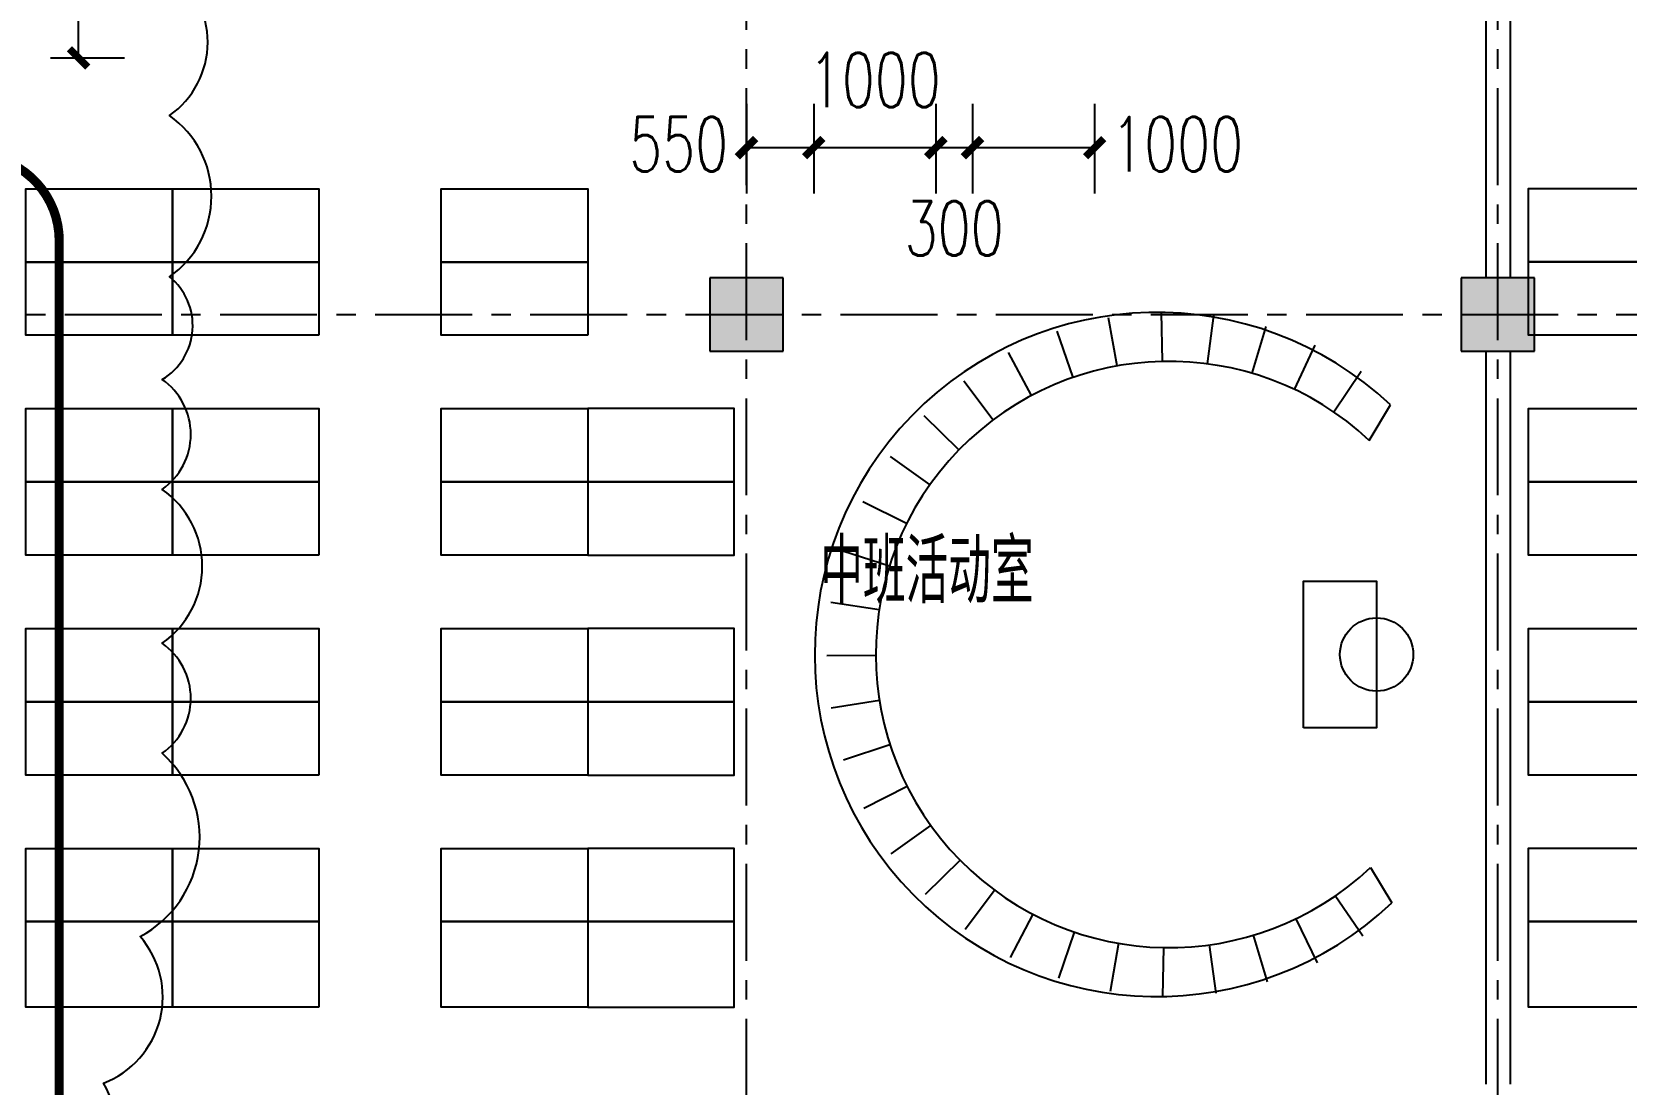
# Model space of a CAD drawing. Header units: millimetres. Extents: x -1048436 to -185795, y -983427 to 400387.
# Drawn here: x -716763 to -703713, y -356294 to -347680 of the extents above; entities that cross this region are included whole.
import ezdxf

# ---------------------------------------------------------------- set-up
doc = ezdxf.new("R2010")
doc.units = ezdxf.units.MM
doc.header["$LTSCALE"] = 500
doc.linetypes.add('DASH', pattern=[0.35, 0.25, -0.1])
doc.linetypes.add('一层轴网$0$CENTER', pattern=[50.8, 31.75, -6.35, 6.35, -6.35])
for name, color, linetype in [('COLUMN', 254, 'Continuous'), ('PUB_DIM', 3, 'Continuous'), ('PUB_HATCH', 8, 'Continuous'), ('一层轴网$0$建-轴线', 1, '一层轴网$0$CENTER'), ('建-墙', 254, 'Continuous'), ('建-家具', 8, 'Continuous'), ('建-文字', 4, 'Continuous'), ('建-符号-箭头', 13, 'Continuous')]:
    doc.layers.add(name, color=color, linetype=linetype)
doc.layers.add('建-非打-01', color=6, linetype='Continuous', plot=False)
doc.styles.add('_TCH_DIM_T3', font='SIMPLEX', dxfattribs={"width": 0.705882, "bigfont": 'GBCBIG'})
doc.styles.add('XD2008', font='xd-hzs.shx', dxfattribs={"width": 0.7, "bigfont": 'xd-hztxt.shx'})
doc.dimstyles.new('_TCH_ARCH&&150', dxfattribs={"dimtxt": 446.25, "dimasz": 150, "dimexe": 375, "dimexo": 450, "dimgap": 150, "dimtad": 1, "dimdec": 0, "dimzin": 0, "dimdsep": 46, "dimtxsty": '_TCH_DIM_T3', "dimblk": 'ARCHTICK', "dimcen": 0.09, "dimclrt": 7, "dimazin": 2, "dimtfac": 1, "dimtdec": 0, "dimtix": 1, "dimtmove": 2, "dimatfit": 3, "dimldrblk": 'ARCHTICK', "dimfxl": 1, "dimtolj": 1, "dimtzin": 0, "dimarcsym": 0})

# ---------------------------------------------------------------- blocks, each defined once
blk = doc.blocks.new('tjytk')
at = {"layer": '建-家具'}
for p, q in [((22707351, -4836232), (22707280, -4835838)), ((22707711, -4835794), (22707720, -4836194)), ((22708092, -4836214), (22708144, -4835818)), ((22706991, -4836326), (22706860, -4835948)), ((22708568, -4835908), (22708455, -4836292)), ((22708803, -4836424), (22708974, -4836063)), ((22706650, -4836474), (22706462, -4836121)), ((22706096, -4836353), (22706336, -4836673)), ((22709350, -4836278), (22709125, -4836609)), ((22709416, -4836841), (22709589, -4836549)), ((22706057, -4836919), (22705771, -4836639)), ((22705493, -4836973), (22705819, -4837204)), ((22705628, -4837523), (22705270, -4837345)), ((22705107, -4837746), (22705488, -4837867)), ((22705404, -4838229), (22705008, -4838169)), ((22704976, -4838601), (22705376, -4838600)), ((22705406, -4838971), (22705011, -4839034)), ((22705112, -4839455), (22705492, -4839332)), ((22705634, -4839676), (22705277, -4839856)), ((22705502, -4840227), (22705827, -4839994)), ((22706066, -4840278), (22705781, -4840559)), ((22709425, -4840337), (22709600, -4840628)), ((22706109, -4840843), (22706347, -4840522)), ((22709363, -4840900), (22709136, -4840571)), ((22706662, -4840719), (22706476, -4841074)), ((22708814, -4840757), (22708988, -4841118)), ((22706875, -4841245), (22707003, -4840866)), ((22708583, -4841275), (22708468, -4840892)), ((22707364, -4840958), (22707295, -4841352)), ((22707727, -4841393), (22707734, -4840993)), ((22708105, -4840971), (22708159, -4841367))]:
    blk.add_line(p, q, dxfattribs=at)
at = {"layer": '建-家具', "elevation": 0}
blk.add_lwpolyline([(22708876, -4839194), (22708876, -4837994), (22709476, -4837994), (22709476, -4839194)], close=True, dxfattribs=at)
at = {"layer": '建-家具'}
blk.add_circle((22709476, -4838594), 300, dxfattribs=at)
for centre, radius in [((22707676, -4838594), 2800), ((22707776, -4838594), 2400)]:
    blk.add_arc(centre, radius, 46.9055, 313.4094, dxfattribs=at)
blk = doc.blocks.new('A$C3D0C7A98')
at = {"layer": '建-家具'}
for points in [[(-5000, 6730), (-6200, 6730), (-6200, 7330), (-5000, 7330)], [(-3800, 6730), (-5000, 6730), (-5000, 7330), (-3800, 7330)], [(-5000, 6130), (-6200, 6130), (-6200, 6730), (-5000, 6730)], [(-3800, 6130), (-5000, 6130), (-5000, 6730), (-3800, 6730)], [(-5000, 4930), (-6200, 4930), (-6200, 5530), (-5000, 5530)], [(-3800, 4930), (-5000, 4930), (-5000, 5530), (-3800, 5530)], [(-5000, 4330), (-6200, 4330), (-6200, 4930), (-5000, 4930)], [(-3800, 4330), (-5000, 4330), (-5000, 4930), (-3800, 4930)], [(-5000, 3130), (-6200, 3130), (-6200, 3730), (-5000, 3730)], [(-3800, 3130), (-5000, 3130), (-5000, 3730), (-3800, 3730)], [(-5000, 2530), (-6200, 2530), (-6200, 3130), (-5000, 3130)], [(-3800, 2530), (-5000, 2530), (-5000, 3130), (-3800, 3130)], [(-5000, 1330), (-6200, 1330), (-6200, 1930), (-5000, 1930)], [(-3800, 1330), (-5000, 1330), (-5000, 1930), (-3800, 1930)], [(-5000, 630), (-6200, 630), (-6200, 1330), (-5000, 1330)], [(-3800, 630), (-5000, 630), (-5000, 1330), (-3800, 1330)]]:
    blk.add_lwpolyline(points, close=True, dxfattribs=at)
at = {"layer": '建-家具', "elevation": 0}
for points in [[(-1600, 6730), (-2800, 6730), (-2800, 7330), (-1600, 7330)], [(-1600, 6130), (-2800, 6130), (-2800, 6730), (-1600, 6730)], [(-1600, 4930), (-2800, 4930), (-2800, 5530), (-1600, 5530)], [(-1600, 4930), (-400, 4930), (-400, 5530), (-1600, 5530)], [(-1600, 4330), (-2800, 4330), (-2800, 4930), (-1600, 4930)], [(-1600, 4330), (-400, 4330), (-400, 4930), (-1600, 4930)], [(-1600, 3130), (-2800, 3130), (-2800, 3730), (-1600, 3730)], [(-1600, 3130), (-400, 3130), (-400, 3730), (-1600, 3730)], [(-1600, 2530), (-2800, 2530), (-2800, 3130), (-1600, 3130)], [(-1600, 2530), (-400, 2530), (-400, 3130), (-1600, 3130)], [(-1600, 1330), (-2800, 1330), (-2800, 1930), (-1600, 1930)], [(-1600, 1330), (-400, 1330), (-400, 1930), (-1600, 1930)], [(-1600, 630), (-2800, 630), (-2800, 1330), (-1600, 1330)], [(-1600, 630), (-400, 630), (-400, 1330), (-1600, 1330)]]:
    blk.add_lwpolyline(points, close=True, dxfattribs=at)
at = {"layer": '建-家具', "linetype": 'Continuous', "extrusion": (0, 0, -1), "xscale": -1, "zscale": -1}
blk.add_blockref('tjytk', (22704618, 4842111), dxfattribs=at)
blk = doc.blocks.new('一层轴网')
at = {"layer": '一层轴网$0$建-轴线', "ltscale": 0.05}
blk.add_line((-2500, 6600), (77110, 6600), dxfattribs=at)
for points in [[(42450, -2500), (42450, 29500)], [(48600, -2500), (48600, 29500)]]:
    blk.add_lwpolyline(points, dxfattribs=at)
blk = doc.blocks.new('_ArchTick')
at = {"color": 0, "linetype": 'ByBlock', "const_width": 0.4}
blk.add_lwpolyline([(-0.5, -0.5), (0.5, 0.5)], dxfattribs=at)
blk = doc.blocks.new('*D2992')
at = {"layer": 'Defpoints', "color": 0, "transparency": 16777216}
for p in [(-105242, 46525), (-104561, 46525), (-105242, 44125)]:
    blk.add_point(p, dxfattribs=at)
at = {"layer": 'PUB_DIM', "color": 0, "lineweight": -2, "transparency": 16777216}
for p, q in [((-104792, 46525), (-104186, 46525)), ((-104561, 44125), (-104561, 46525)), ((-104792, 44125), (-104186, 44125))]:
    blk.add_line(p, q, dxfattribs=at)
at = {"layer": 'PUB_DIM', "color": 0, "lineweight": -2, "transparency": 16777216, "xscale": 150, "yscale": 150, "zscale": 150}
for p, rotation in [((-104561, 46525), 90), ((-104561, 44125), 270)]:
    blk.add_blockref('_ArchTick', p, dxfattribs=dict(at, rotation=rotation))
at = {"layer": 'PUB_DIM', "color": 7, "transparency": 16777216, "insert": (-104934, 45325), "char_height": 446.2, "attachment_point": 5, "rotation": 90, "style": '_TCH_DIM_T3'}
blk.add_mtext('\\A1;2400', dxfattribs=at)
blk = doc.blocks.new('*D1562')
at = {"layer": 'Defpoints', "color": 0, "transparency": 16777216}
for p in [(-709063, -347819), (-708063, -347819), (-708063, -348628)]:
    blk.add_point(p, dxfattribs=at)
at = {"layer": 'PUB_DIM', "color": 0, "lineweight": -2, "transparency": 16777216}
for p, q in [((-709063, -348269), (-709063, -349003)), ((-708063, -348269), (-708063, -349003)), ((-709063, -348628), (-708063, -348628))]:
    blk.add_line(p, q, dxfattribs=at)
at = {"layer": 'PUB_DIM', "color": 0, "lineweight": -2, "transparency": 16777216, "xscale": 150, "yscale": 150, "zscale": 150, "rotation": 180}
blk.add_blockref('_ArchTick', (-709063, -348628), dxfattribs=at)
at = {"layer": 'PUB_DIM', "color": 0, "lineweight": -2, "transparency": 16777216, "xscale": 150, "yscale": 150, "zscale": 150}
blk.add_blockref('_ArchTick', (-708063, -348628), dxfattribs=at)
at = {"layer": 'PUB_DIM', "color": 7, "transparency": 16777216, "insert": (-707388, -348599), "char_height": 446.2, "attachment_point": 5, "style": '_TCH_DIM_T3'}
blk.add_mtext('\\A1;1000', dxfattribs=at)
blk = doc.blocks.new('*D1563')
at = {"layer": 'Defpoints', "color": 0, "transparency": 16777216}
for p in [(-709363, -347819), (-709063, -347819), (-709063, -348628)]:
    blk.add_point(p, dxfattribs=at)
at = {"layer": 'PUB_DIM', "color": 0, "lineweight": -2, "transparency": 16777216}
for p, q in [((-709363, -348269), (-709363, -349003)), ((-709063, -348269), (-709063, -349003)), ((-709363, -348628), (-709063, -348628))]:
    blk.add_line(p, q, dxfattribs=at)
at = {"layer": 'PUB_DIM', "color": 0, "lineweight": -2, "transparency": 16777216, "xscale": 150, "yscale": 150, "zscale": 150, "rotation": 180}
blk.add_blockref('_ArchTick', (-709363, -348628), dxfattribs=at)
at = {"layer": 'PUB_DIM', "color": 0, "lineweight": -2, "transparency": 16777216, "xscale": 150, "yscale": 150, "zscale": 150}
blk.add_blockref('_ArchTick', (-709063, -348628), dxfattribs=at)
at = {"layer": 'PUB_DIM', "color": 7, "transparency": 16777216, "insert": (-709213, -349289), "char_height": 446.2, "attachment_point": 5, "style": '_TCH_DIM_T3'}
blk.add_mtext('\\A1;300', dxfattribs=at)
blk = doc.blocks.new('*D1564')
at = {"layer": 'Defpoints', "color": 0, "transparency": 16777216}
for p in [(-710363, -347819), (-709363, -347819), (-709363, -348628)]:
    blk.add_point(p, dxfattribs=at)
at = {"layer": 'PUB_DIM', "color": 0, "lineweight": -2, "transparency": 16777216}
for p, q in [((-710363, -348269), (-710363, -349003)), ((-709363, -348269), (-709363, -349003)), ((-710363, -348628), (-709363, -348628))]:
    blk.add_line(p, q, dxfattribs=at)
at = {"layer": 'PUB_DIM', "color": 0, "lineweight": -2, "transparency": 16777216, "xscale": 150, "yscale": 150, "zscale": 150, "rotation": 180}
blk.add_blockref('_ArchTick', (-710363, -348628), dxfattribs=at)
at = {"layer": 'PUB_DIM', "color": 0, "lineweight": -2, "transparency": 16777216, "xscale": 150, "yscale": 150, "zscale": 150}
blk.add_blockref('_ArchTick', (-709363, -348628), dxfattribs=at)
at = {"layer": 'PUB_DIM', "color": 7, "transparency": 16777216, "insert": (-709863, -348074), "char_height": 446.2, "attachment_point": 5, "style": '_TCH_DIM_T3'}
blk.add_mtext('\\A1;1000', dxfattribs=at)
blk = doc.blocks.new('*D1565')
at = {"layer": 'Defpoints', "color": 0, "transparency": 16777216}
for p in [(-710913, -347819), (-710363, -347819), (-710363, -348628)]:
    blk.add_point(p, dxfattribs=at)
at = {"layer": 'PUB_DIM', "color": 0, "lineweight": -2, "transparency": 16777216}
for p, q in [((-710913, -348269), (-710913, -349003)), ((-710363, -348269), (-710363, -349003)), ((-710913, -348628), (-710363, -348628))]:
    blk.add_line(p, q, dxfattribs=at)
at = {"layer": 'PUB_DIM', "color": 0, "lineweight": -2, "transparency": 16777216, "xscale": 150, "yscale": 150, "zscale": 150, "rotation": 180}
blk.add_blockref('_ArchTick', (-710913, -348628), dxfattribs=at)
at = {"layer": 'PUB_DIM', "color": 0, "lineweight": -2, "transparency": 16777216, "xscale": 150, "yscale": 150, "zscale": 150}
blk.add_blockref('_ArchTick', (-710363, -348628), dxfattribs=at)
at = {"layer": 'PUB_DIM', "color": 7, "transparency": 16777216, "insert": (-711468, -348599), "char_height": 446.2, "attachment_point": 5, "style": '_TCH_DIM_T3'}
blk.add_mtext('\\A1;550', dxfattribs=at)
blk = doc.blocks.new('A$C20CF2A72')
at = {"layer": 'PUB_DIM'}
dim = blk.add_aligned_dim(p1=(-105241.8, 44124.5), p2=(-105241.8, 46524.5), distance=-680.7, dimstyle='_TCH_ARCH&&150', dxfattribs=at)
dim.commit()
dim.dimension.update_dxf_attribs({"geometry": '*D2992', "text_midpoint": (-104934.2, 45324.5)})

msp = doc.modelspace()

# ---------------------------------------------------------------- hatches: boundary and pattern name
at = {"layer": 'PUB_HATCH'}
for points in [[(-711212.7, -349694), (-711212.7, -350294), (-710612.7, -350294), (-710612.7, -349694)], [(-705062.7, -349694), (-705062.7, -350294), (-704462.7, -350294), (-704462.7, -349694)]]:
    msp.add_hatch(color=256, dxfattribs=at).paths.add_polyline_path(points)

# ---------------------------------------------------------------- linework, layer by layer
at = {"layer": 'COLUMN'}
for p, q in [((-711212.7, -349694), (-711212.7, -350294)), ((-710612.7, -349694), (-711212.7, -349694)), ((-710612.7, -350294), (-710612.7, -349694)), ((-705062.7, -349694), (-705062.7, -350294)), ((-704462.7, -349694), (-705062.7, -349694)), ((-704462.7, -350294), (-704462.7, -349694)), ((-711212.7, -350294), (-710612.7, -350294)), ((-705062.7, -350294), (-704462.7, -350294))]:
    msp.add_line(p, q, dxfattribs=at)
at = {"layer": '建-墙'}
for p, q in [((-704862.2, -343994), (-704862.2, -349694)), ((-704662.2, -343994), (-704662.2, -349694)), ((-704862.2, -350294), (-704862.2, -356294)), ((-704662.2, -350294), (-704662.2, -356294))]:
    msp.add_line(p, q, dxfattribs=at)
at = {"layer": '建-符号-箭头', "linetype": 'DASH', "ltscale": 2, "const_width": 75}
msp.add_lwpolyline([(-721139.3, -349389.6, -0.4142136), (-720439.3, -348689.6), (-717238.9, -348689.6, -0.4142136), (-716538.9, -349389.6), (-716538.9, -356637.7, -0.4142136), (-717238.9, -357337.7), (-720439.3, -357337.7, -0.4142136), (-721139.3, -356637.7)], format="xyb", close=True, dxfattribs=at)
at = {"layer": '建-非打-01'}
msp.add_lwpolyline([(-716716.8, -357486, 0.5205671), (-716176.4, -356285.9, 0.5205671), (-716176.4, -356285.9, 0.5205671), (-715876.2, -355085.8, 0.5205671), (-715876.2, -355085.8, 0.5205671), (-715696, -353585.7, 0.5205671), (-715696, -353585.7, 0.5205671), (-715696, -352685.6, 0.5205671), (-715696, -352685.6, 0.5205671), (-715696, -351425.5, 0.5205671), (-715696, -351425.5, 0.5205671), (-715696, -350525.4, 0.5205671), (-715696, -350525.4, 0.5205671), (-715636, -349685.4, 0.5205671), (-715636, -349685.4, 0.5205671), (-715636, -348365.3, 0.5205671), (-715636, -348365.3, 0.5205671), (-715636, -347165.2, 0.5205671)], format="xyb", dxfattribs=at)

# ---------------------------------------------------------------- block references
for name, p in [('一层轴网', (-753362.7, -356594)), ('A$C20CF2A72', (-611819.6, -392018.5)), ('A$C3D0C7A98', (-710612.7, -356294)), ('A$C3D0C7A98', (-698312.6, -356293.6))]:
    msp.add_blockref(name, p)

# ---------------------------------------------------------------- texts
at = {"layer": '建-文字', "style": 'XD2008', "width": 0.7}
msp.add_text('中班活动室', height=525, dxfattribs=at).set_placement((-710308.4, -352358.4))

# ---------------------------------------------------------------- dimensions: what is measured, and where the dimension line sits
at = {"layer": 'PUB_DIM'}
for base, p1, p2, picture, middle in [((-709362.7, -348628.3), (-710362.7, -347818.9), (-709362.7, -347818.9), '*D1564', (-709862.7, -348073.6)), ((-710362.7, -348628.3), (-710912.7, -347818.9), (-710362.7, -347818.9), '*D1565', (-711467.7, -348598.6)), ((-709062.7, -348628.3), (-709362.7, -347818.9), (-709062.7, -347818.9), '*D1563', (-709212.7, -349289.4)), ((-708062.7, -348628.3), (-709062.7, -347818.9), (-708062.7, -347818.9), '*D1562', (-707387.7, -348598.6))]:
    dim = msp.add_linear_dim(base=base, p1=p1, p2=p2, angle=360, dimstyle='_TCH_ARCH&&150', dxfattribs=at)
    dim.commit()
    dim.dimension.update_dxf_attribs({"geometry": picture, "text_midpoint": middle, "dimtype": 129})

doc.saveas('drawing.dxf')
